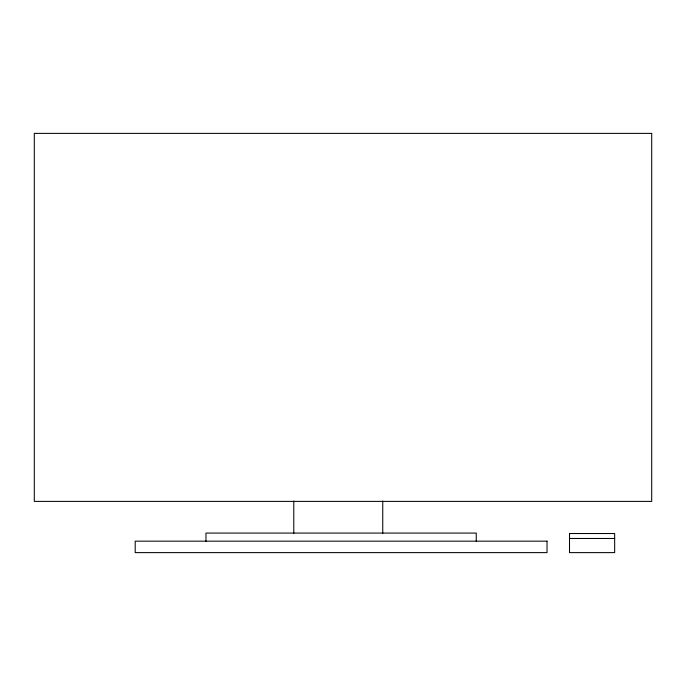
<?xml version="1.0" encoding="UTF-8"?>
<svg xmlns="http://www.w3.org/2000/svg" width="686" height="686" viewBox="0 0 686 686"><rect width="100%" height="100%" fill="white"/><g stroke="black" fill="none" stroke-linecap="round" stroke-linejoin="round"><path stroke-width="1.03" d="M569.5 533.528L614.665 533.528L614.665 552.616L569.5 552.616L569.5 533.528M569.5 538.467L614.665 538.467M476.255 541.305L476.255 533.073L205.971 533.073L205.971 541.305M382.754 501.029L382.754 533.408M293.78 501.029L293.78 533.408M651.7 133.384L34.3 133.384L34.3 501.397L651.7 501.397L651.7 133.384M547.025 541.16L135.202 541.16L135.202 552.616L547.025 552.616L547.025 541.16"/></g></svg>
